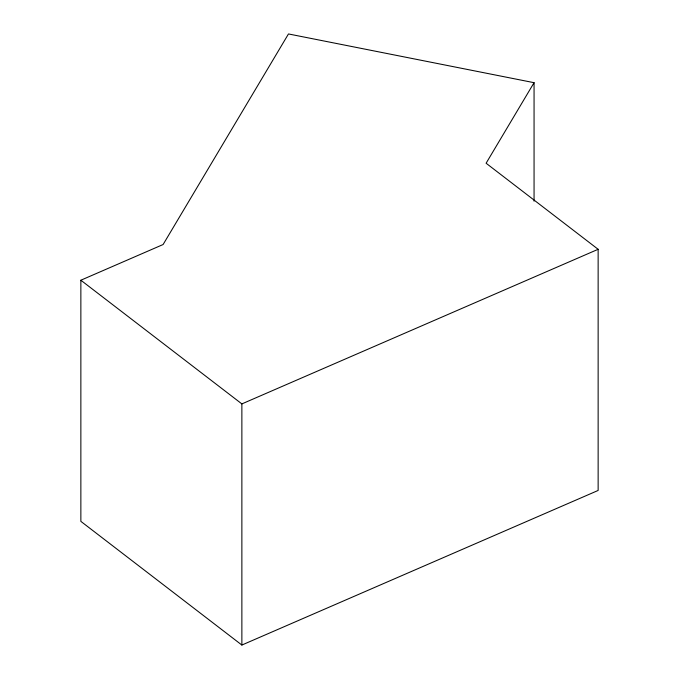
<?xml version="1.0" encoding="UTF-8"?>
<svg xmlns="http://www.w3.org/2000/svg" width="679" height="679" viewBox="0 0 679 679"><rect width="100%" height="100%" fill="white"/><g stroke="black" fill="none" stroke-linecap="round" stroke-linejoin="round"><path stroke-width="1.02" d="M534.059 82.685L486.105 163.232L598.14 249.295L598.14 490.45L241.868 645.05L80.86 521.37L80.86 280.223L163.104 244.525L288.473 33.95L534.059 82.685L534.059 201.145M80.86 280.223L241.868 403.903L598.14 249.295M241.868 403.903L241.868 645.05"/></g></svg>
